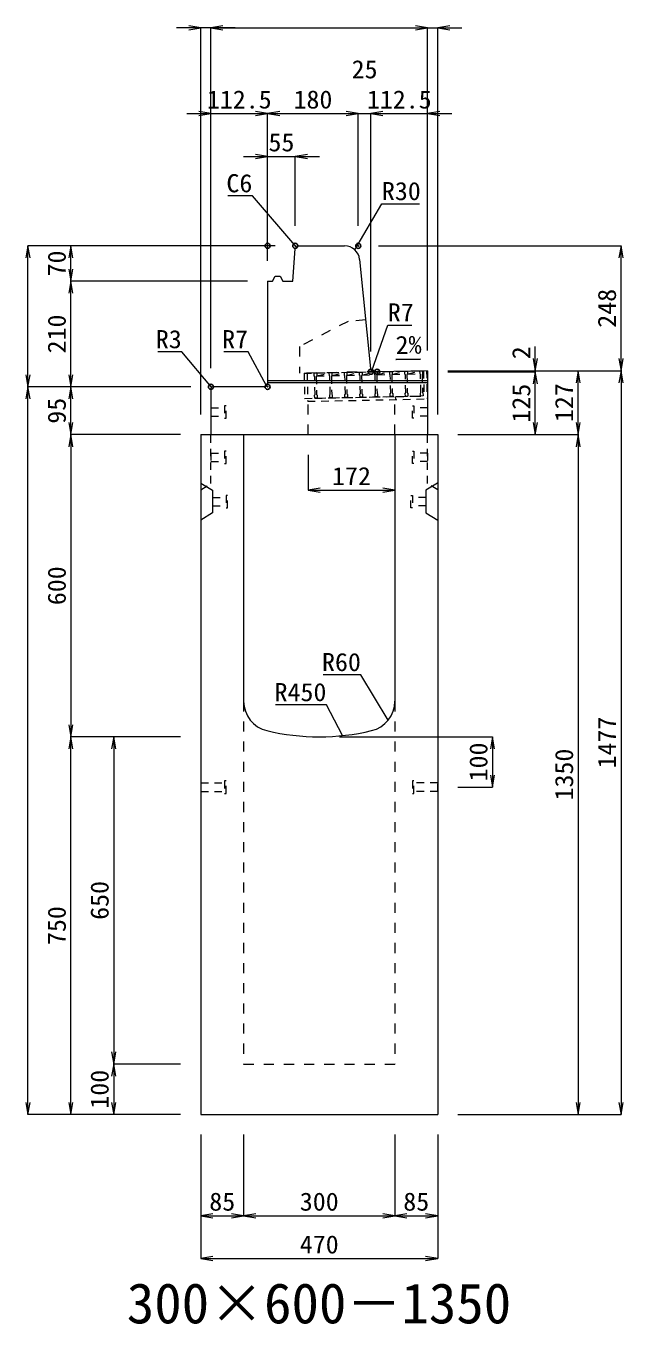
# Model space of a CAD drawing. Units: millimetres at full size; some dimension numbers follow another scale. Extents: x -18734 to 51600, y -18820 to 17820.
# Drawn here: x 12318 to 13503, y -15486 to -12908 of the extents above; entities that cross this region are included whole.
import ezdxf
from ezdxf.enums import TextEntityAlignment as Align

# ---------------------------------------------------------------- set-up
doc = ezdxf.new("R2010")
doc.units = ezdxf.units.MM
doc.header["$LTSCALE"] = 20
doc.header["$PDMODE"] = 32
doc.header["$PDSIZE"] = 10
doc.linetypes.add('USER1', pattern=[2, 1, -1])
doc.linetypes.add('USER2', pattern=[1.35, 0.75, -0.6])
for name, color, linetype, lineweight in [('インサート', 3, 'USER2', 9), ('グレーチング', 7, 'USER2', 5), ('受枠', 3, 'USER2', 9), ('寸法線', 7, 'Continuous', 13), ('引出線', 4, 'Continuous', 13), ('本体', 2, 'Continuous', 13), ('目地', 132, 'Continuous', 5)]:
    doc.layers.add(name, color=color, linetype=linetype, lineweight=lineweight)
doc.layers.add('作業エリア', color=11, linetype='Continuous')
doc.layers.add('文字', color=7, linetype='Continuous')
doc.styles.add('ＭＳ 明朝', font='')
doc.styles.get('ＭＳ 明朝').set_extended_font_data('MS Mincho')

# ---------------------------------------------------------------- blocks, each defined once
blk = doc.blocks.new('open_arrow')
at = {"color": 0, "linetype": 'Continuous', "lineweight": -2}
blk.add_lwpolyline([(7.5, 1.25), (0, 0), (7.5, -1.25)], dxfattribs=at)

msp = doc.modelspace()

# ---------------------------------------------------------------- linework, layer by layer
at = {"layer": 'インサート'}
for p, q in [((12715, -13662.5), (12712, -13662.5)), ((12712, -13662.5), (12712, -13687.5)), ((12715, -13687.5), (12715, -13662.5)), ((13085, -13662.5), (13088, -13662.5)), ((13085, -13687.5), (13085, -13662.5)), ((13088, -13662.5), (13088, -13687.5)), ((12685, -13666.5), (12712, -13666.5)), ((12685, -13666.5), (12685, -13683.5)), ((12685, -13683.5), (12712, -13683.5)), ((12712, -13687.5), (12715, -13687.5)), ((13088, -13687.5), (13085, -13687.5)), ((13115, -13666.5), (13088, -13666.5)), ((13115, -13683.5), (13088, -13683.5)), ((13115, -13666.5), (13115, -13683.5)), ((12685, -13756.5), (12712, -13756.5)), ((12685, -13756.5), (12685, -13773.5)), ((12715, -13752.5), (12712, -13752.5)), ((12712, -13752.5), (12712, -13777.5)), ((12715, -13777.5), (12715, -13752.5)), ((13085, -13752.5), (13088, -13752.5)), ((13085, -13777.5), (13085, -13752.5)), ((13088, -13752.5), (13088, -13777.5)), ((13115, -13756.5), (13088, -13756.5)), ((13115, -13756.5), (13115, -13773.5)), ((12685, -13773.5), (12712, -13773.5)), ((12712, -13777.5), (12715, -13777.5)), ((13088, -13777.5), (13085, -13777.5)), ((13115, -13773.5), (13088, -13773.5)), ((12718.2, -13840.5), (12715.2, -13840.5)), ((12715.2, -13840.5), (12715.2, -13865.5)), ((12718.2, -13865.5), (12718.2, -13840.5)), ((13081.8, -13840.5), (13084.8, -13840.5)), ((13081.8, -13865.5), (13081.8, -13840.5)), ((13084.8, -13840.5), (13084.8, -13865.5)), ((12688.2, -13844.5), (12715.2, -13844.5)), ((12688.2, -13844.5), (12688.2, -13861.5)), ((12688.2, -13861.5), (12715.2, -13861.5)), ((12715.2, -13865.5), (12718.2, -13865.5)), ((13084.8, -13865.5), (13081.8, -13865.5)), ((13111.8, -13844.5), (13084.8, -13844.5)), ((13111.8, -13861.5), (13084.8, -13861.5)), ((13111.8, -13844.5), (13111.8, -13861.5)), ((12715, -14407.5), (12712, -14407.5)), ((12712, -14407.5), (12712, -14432.5)), ((12715, -14432.5), (12715, -14407.5)), ((13088, -14407.5), (13085, -14407.5)), ((13085, -14407.5), (13085, -14432.5)), ((13088, -14432.5), (13088, -14407.5)), ((12665, -14411.5), (12712, -14411.5)), ((12665, -14411.5), (12665, -14428.5)), ((12665, -14428.5), (12712, -14428.5)), ((12712, -14432.5), (12715, -14432.5)), ((13085, -14432.5), (13088, -14432.5)), ((13135, -14411.5), (13088, -14411.5)), ((13135, -14428.5), (13088, -14428.5)), ((13135, -14428.5), (13135, -14411.5))]:
    msp.add_line(p, q, dxfattribs=at)
at = {"layer": 'グレーチング'}
for p, q in [((12889.92, -13597.5), (13104.88, -13593.2)), ((12895.04, -13603.4), (12919.92, -13596.9)), ((12895.04, -13603.4), (12920.04, -13602.9)), ((12925.04, -13602.8), (12949.91, -13596.3)), ((12925.04, -13602.8), (12950.03, -13602.3)), ((12955.03, -13602.2), (12979.91, -13595.7)), ((12955.03, -13602.2), (12980.03, -13601.7)), ((12985.03, -13601.6), (13009.9, -13595.1)), ((12985.03, -13601.6), (13010.02, -13601.1)), ((13015.02, -13601), (13039.89, -13594.5)), ((13015.02, -13601), (13040.01, -13600.5)), ((13045.01, -13600.4), (13069.89, -13593.9)), ((13045.01, -13600.4), (13070.01, -13599.9)), ((13075.01, -13599.8), (13099.88, -13593.3)), ((13075.01, -13599.8), (13100, -13599.3)), ((12890.92, -13647.49), (13105.88, -13643.19))]:
    msp.add_line(p, q, dxfattribs=at)
for points in [[(12889.92, -13597.5), (12894.92, -13597.4), (12895.04, -13603.4), (12894.06, -13604.42), (12894.78, -13640.41), (12895.8, -13641.39), (12895.92, -13647.39), (12890.92, -13647.49), (12890.8, -13641.49), (12891.78, -13640.47), (12891.06, -13604.48), (12890.04, -13603.5)], [(12919.92, -13596.9), (12924.92, -13596.8), (12925.04, -13602.8), (12924.06, -13603.82), (12924.78, -13639.81), (12925.8, -13640.79), (12925.92, -13646.79), (12920.92, -13646.89), (12920.8, -13640.89), (12921.78, -13639.87), (12921.06, -13603.88), (12920.04, -13602.9)], [(12949.91, -13596.3), (12954.91, -13596.2), (12955.03, -13602.2), (12954.05, -13603.22), (12954.77, -13639.21), (12955.79, -13640.19), (12955.91, -13646.19), (12950.91, -13646.29), (12950.79, -13640.29), (12951.77, -13639.27), (12951.05, -13603.28), (12950.03, -13602.3)], [(12979.91, -13595.7), (12984.91, -13595.6), (12985.03, -13601.6), (12984.05, -13602.62), (12984.77, -13638.61), (12985.79, -13639.59), (12985.91, -13645.59), (12980.91, -13645.69), (12980.79, -13639.69), (12981.77, -13638.67), (12981.05, -13602.68), (12980.03, -13601.7)], [(13009.9, -13595.1), (13014.9, -13595), (13015.02, -13601), (13014.04, -13602.02), (13014.76, -13638.01), (13015.78, -13638.99), (13015.9, -13644.99), (13010.9, -13645.09), (13010.78, -13639.09), (13011.76, -13638.07), (13011.04, -13602.08), (13010.02, -13601.1)], [(13039.89, -13594.5), (13044.89, -13594.4), (13045.01, -13600.4), (13044.03, -13601.42), (13044.75, -13637.41), (13045.77, -13638.39), (13045.89, -13644.39), (13040.89, -13644.49), (13040.77, -13638.49), (13041.75, -13637.47), (13041.03, -13601.48), (13040.01, -13600.5)], [(13069.89, -13593.9), (13074.89, -13593.8), (13075.01, -13599.8), (13074.03, -13600.82), (13074.75, -13636.81), (13075.77, -13637.79), (13075.89, -13643.79), (13070.89, -13643.89), (13070.77, -13637.89), (13071.75, -13636.87), (13071.03, -13600.88), (13070.01, -13599.9)], [(13099.88, -13593.3), (13104.88, -13593.2), (13105, -13599.2), (13104.02, -13600.22), (13104.74, -13636.21), (13105.76, -13637.19), (13105.88, -13643.19), (13100.88, -13643.29), (13100.76, -13637.29), (13101.74, -13636.27), (13101.02, -13600.28), (13100, -13599.3)]]:
    msp.add_lwpolyline(points, close=True, dxfattribs=at)
at = {"layer": '作業エリア'}
for p in [(12797.5, -13345), (12852.5, -13345), (12977.5, -13345), (13002.5, -13595), (13015, -13595), (12685, -13625), (12797.5, -13625)]:
    msp.add_point(p, dxfattribs=at)
at = {"layer": '受枠'}
for p, q in [((12869.93, -13597.9), (13112.88, -13593.04)), ((12869.93, -13597.9), (12870.93, -13647.89)), ((12875.93, -13597.78), (12877.05, -13653.77)), ((13106.88, -13593.16), (13107.88, -13643.15)), ((13112.88, -13593.04), (13114, -13649.03)), ((12870.93, -13647.89), (13107.88, -13643.15)), ((12877.05, -13653.77), (13114, -13649.03)), ((13050.89, -13644.29), (13051.01, -13650.29))]:
    msp.add_line(p, q, dxfattribs=at)
at = {"layer": '寸法線'}
for p, q in [((12733, -12912.31), (12617, -12912.31)), ((12665, -13680), (12665, -12912.31)), ((12685, -12912.31), (13115, -12912.31)), ((12685, -13588), (12685, -12912.31)), ((12685, -13588), (12685, -12912.31)), ((13067, -12912.31), (13183, -12912.31)), ((13115, -13553), (13115, -12912.31)), ((13115, -13553), (13115, -12912.31)), ((13135, -13680), (13135, -12912.31)), ((12637, -13082.31), (12797.5, -13082.31)), ((12685, -13588), (12685, -13082.31)), ((12797.5, -13082.31), (12977.5, -13082.31)), ((12797.5, -13375), (12797.5, -13082.31)), ((12797.5, -13375), (12797.5, -13082.31)), ((12929.5, -13082.31), (13050.5, -13082.31)), ((12977.5, -13305), (12977.5, -13082.31)), ((12977.5, -13305), (12977.5, -13082.31)), ((13002.5, -13555), (13002.5, -13082.31)), ((13002.5, -13082.31), (13163, -13082.31)), ((13002.5, -13555), (13002.5, -13082.31)), ((13115, -13553), (13115, -13082.31)), ((12749.5, -13167.31), (12900.5, -13167.31)), ((12797.5, -13375), (12797.5, -13167.31)), ((12852.5, -13305), (12852.5, -13167.31)), ((12322.06, -13625), (12322.06, -13345)), ((12812.5, -13345), (12322.06, -13345)), ((12407.06, -13415), (12407.06, -13345)), ((12812.5, -13345), (12407.06, -13345)), ((13017.5, -13345), (13498.78, -13345)), ((13498.78, -13593), (13498.78, -13345)), ((12407.06, -13625), (12407.06, -13415)), ((12757.5, -13415), (12407.06, -13415)), ((12757.5, -13415), (12407.06, -13415)), ((13328.78, -13643), (13328.78, -13545)), ((13155, -13593), (13498.78, -13593)), ((13155, -13593), (13413.78, -13593)), ((13155, -13593), (13328.78, -13593)), ((13155, -13593), (13498.78, -13593)), ((13155, -13595), (13328.78, -13595)), ((13155, -13595), (13328.78, -13595)), ((13328.78, -13720), (13328.78, -13595)), ((13413.78, -13720), (13413.78, -13593)), ((13498.78, -13593), (13498.78, -15070)), ((12322.06, -15070), (12322.06, -13625)), ((12645, -13625), (12322.06, -13625)), ((12645, -13625), (12322.06, -13625)), ((12407.06, -13720), (12407.06, -13625)), ((12645, -13625), (12407.06, -13625)), ((12645, -13625), (12407.06, -13625)), ((12407.06, -13720), (12407.06, -14320)), ((12625, -13720), (12407.06, -13720)), ((12625, -13720), (12407.06, -13720)), ((13175, -13720), (13413.78, -13720)), ((13175, -13720), (13413.78, -13720)), ((13175, -13720), (13328.78, -13720)), ((13413.78, -13720), (13413.78, -15070)), ((12878, -13760), (12878, -13830.23)), ((12878, -13830.23), (13050, -13830.23)), ((12625, -14320), (12407.06, -14320)), ((12407.06, -15070), (12407.06, -14320)), ((12625, -14320), (12407.06, -14320)), ((12492.06, -14320), (12492.06, -14970)), ((12625, -14320), (12492.06, -14320)), ((12940, -14320), (13243.78, -14320)), ((13243.78, -14320), (13243.78, -14420)), ((13175, -14420), (13243.78, -14420)), ((12625, -14970), (12492.06, -14970)), ((12492.06, -14970), (12492.06, -15070)), ((12625, -14970), (12492.06, -14970)), ((12625, -15070), (12322.06, -15070)), ((12625, -15070), (12407.06, -15070)), ((12625, -15070), (12492.06, -15070)), ((13175, -15070), (13413.78, -15070)), ((13175, -15070), (13498.78, -15070)), ((12665, -15110), (12665, -15271.16)), ((12665, -15110), (12665, -15356.16)), ((12750, -15110), (12750, -15271.16)), ((12750, -15110), (12750, -15271.16)), ((13050, -15110), (13050, -15271.16)), ((13050, -15110), (13050, -15271.16)), ((13135, -15110), (13135, -15271.16)), ((13135, -15110), (13135, -15356.16)), ((12665, -15271.16), (12750, -15271.16)), ((12750, -15271.16), (13050, -15271.16)), ((13050, -15271.16), (13135, -15271.16)), ((12665, -15356.16), (13135, -15356.16))]:
    msp.add_line(p, q, dxfattribs=at)
at = {"layer": '引出線'}
for points in [[(12855.29, -13347.99), (12767.27, -13245.82), (12718.92, -13245.82)], [(12970.48, -13352.76), (13024.33, -13261.36), (13099, -13261.36)], [(13004.14, -13593.19), (13036.08, -13502.42), (13084.01, -13502.42)], [(12685.88, -13625.88), (12627.15, -13555.51), (12579.43, -13555.51)], [(12795.45, -13622.95), (12758.75, -13555.51), (12710.82, -13555.51)], [(13052.12, -13570.88), (13100.83, -13569.9), (13052.08, -13570.88)], [(13037.07, -14286.68), (12982.66, -14196.79), (12907.98, -14196.79)], [(12946.44, -14317.6), (12914.22, -14256.45), (12813.21, -14256.45)]]:
    msp.add_lwpolyline(points, dxfattribs=at)
at = {"layer": '本体'}
for p, q in [((12847.5, -13415), (12852.07, -13350.98)), ((12852.07, -13350.98), (12858.5, -13345)), ((12858.5, -13345), (12950.35, -13345)), ((12980.2, -13372.01), (13001.87, -13588.7)), ((12807.5, -13415), (12812.5, -13405)), ((12812.5, -13405), (12822.5, -13405)), ((12822.5, -13405), (12827.5, -13415)), ((12797.5, -13415), (12797.5, -13618)), ((12797.5, -13415), (12807.5, -13415)), ((12827.5, -13415), (12847.5, -13415)), ((13015, -13595), (13008.83, -13595)), ((13115, -13593), (13015, -13595)), ((13115, -13593), (13115, -13720)), ((12685, -13628), (12685, -13720)), ((12790.5, -13625), (12688, -13625)), ((12665, -13720), (12665, -15070)), ((12665, -13720), (12750, -13720)), ((12685, -13720), (13115, -13720)), ((12750, -13720), (12750, -14249.47)), ((13050, -13720), (13135, -13720)), ((13050, -13720), (13050, -14249.47)), ((13135, -13720), (13135, -15070)), ((12665, -15070), (13135, -15070))]:
    msp.add_line(p, q, dxfattribs=at)
at = {"layer": '本体', "linetype": 'USER1'}
for p, q in [((12957.5, -13495), (12860.5, -13545)), ((12992.2, -13492), (12957.5, -13495)), ((12860.5, -13545), (12860.5, -13598.09)), ((13015, -13595), (12860.5, -13598.09)), ((12878, -13720), (12878, -13647.75)), ((13050, -13720), (13050, -13644.31))]:
    msp.add_line(p, q, dxfattribs=at)
at = {"layer": '本体', "linetype": 'USER2', "lineweight": 9}
for p, q in [((12685, -13817), (12685, -13720)), ((13115, -13817), (13115, -13720)), ((12665, -13829.5), (12685, -13817)), ((13135, -13829.5), (13115, -13817))]:
    msp.add_line(p, q, dxfattribs=at)
at = {"layer": '本体', "lineweight": 9}
for p, q in [((12665, -13816), (12688.2, -13830.5)), ((13134.58, -13816.26), (13111.8, -13830.5)), ((12688.2, -13830.5), (12688.2, -13875.5)), ((13111.8, -13830.5), (13111.8, -13875.5)), ((12688.2, -13875.5), (12665, -13890)), ((13111.8, -13875.5), (13135, -13890))]:
    msp.add_line(p, q, dxfattribs=at)
at = {"layer": '本体', "linetype": 'USER1', "lineweight": 15}
for p, q in [((12750, -14249.47), (12750, -14970)), ((13050, -14249.47), (13050, -14970)), ((12750, -14970), (13050, -14970))]:
    msp.add_line(p, q, dxfattribs=at)
at = {"layer": '本体'}
for centre, radius, start, end in [((12950.35, -13375), 30, 5.71059, 90), ((13008.83, -13588), 7, 185.71059, 270), ((12688, -13628), 3, 90, 180), ((12790.5, -13618), 7, 270, 0), ((12810, -14249.47), 60, 180, 256.65764), ((12990, -14249.47), 60, 283.34236, 0), ((12900, -13870), 450, 256.65764, 283.34236)]:
    msp.add_arc(centre, radius, start, end, dxfattribs=at)
at = {"layer": '目地'}
for p, q in [((13115, -13613), (12797.5, -13613)), ((13115, -13617), (12797.5, -13617))]:
    msp.add_line(p, q, dxfattribs=at)

# ---------------------------------------------------------------- block references
at = {"layer": '寸法線', "xscale": 3.2, "yscale": 3.2}
for p, rotation in [((12665, -12912.31), 180), ((13115, -12912.31), 180), ((13115, -12912.31), 180), ((12685, -13082.31), 180), ((12797.5, -13082.31), 180), ((12977.5, -13082.31), 180), ((12977.5, -13082.31), 180), ((12797.5, -13167.31), 180), ((12322.06, -13345), 270), ((12407.06, -13345), 270), ((13498.78, -13345), 270), ((12407.06, -13415), 90), ((12407.06, -13415), 270), ((13328.78, -13593), 90), ((13498.78, -13593), 90), ((12322.06, -13625), 90), ((12407.06, -13625), 90), ((13328.78, -13595), 270), ((13328.78, -13595), 270), ((13413.78, -13593), 270), ((13498.78, -13593), 270), ((12322.06, -13625), 270), ((12407.06, -13625), 270), ((12407.06, -13720), 90), ((13328.78, -13720), 90), ((13413.78, -13720), 90), ((12407.06, -13720), 270), ((13413.78, -13720), 270), ((13050, -13830.23), 180), ((12407.06, -14320), 90), ((12407.06, -14320), 270), ((12492.06, -14320), 270), ((13243.78, -14320), 270), ((13243.78, -14420), 90), ((12492.06, -14970), 90), ((12492.06, -14970), 270), ((12322.06, -15070), 90), ((12407.06, -15070), 90), ((12492.06, -15070), 90), ((13413.78, -15070), 90), ((13498.78, -15070), 90), ((12750, -15271.16), 180), ((13050, -15271.16), 180), ((13135, -15271.16), 180), ((13135, -15356.16), 180)]:
    msp.add_blockref('open_arrow', p, dxfattribs=dict(at, rotation=rotation))
for p in [(12685, -12912.31), (12685, -12912.31), (13135, -12912.31), (12797.5, -13082.31), (13002.5, -13082.31), (13002.5, -13082.31), (13115, -13082.31), (12852.5, -13167.31), (12878, -13830.23), (12665, -15271.16), (12750, -15271.16), (13050, -15271.16), (12665, -15356.16)]:
    msp.add_blockref('open_arrow', p, dxfattribs=at)
at = {"layer": '引出線', "xscale": 0.0533, "yscale": 0.0533}
for p, rotation in [((12855.29, -13347.99), 130.7), ((12970.48, -13352.76), 59.5), ((13052.12, -13570.88), 1.1), ((13004.14, -13593.19), 70.6), ((12685.88, -13625.88), 129.8), ((12795.45, -13622.95), 118.6), ((13037.07, -14286.68), 121.2), ((12946.44, -14317.6), 117.8)]:
    msp.add_blockref('open_arrow', p, dxfattribs=dict(at, rotation=rotation))

# ---------------------------------------------------------------- texts
at = {"layer": '寸法線', "style": 'ＭＳ 明朝', "width": 1.05}
for s, p in [('25', (12990, -12994.31)), ('112.5', (12741.25, -13054.31)), ('180', (12887.5, -13054.31)), ('112.5', (13058.75, -13054.31)), ('55', (12825, -13139.31)), ('172', (12964, -13802.23)), ('85', (12707.5, -15243.16)), ('300', (12900, -15243.16)), ('85', (13092.5, -15243.16)), ('470', (12900, -15328.16))]:
    msp.add_text(s, height=36.03, dxfattribs=at).set_placement(p, align=Align.MIDDLE_CENTER)
for s, p in [('70', (12379.06, -13380)), ('248', (13470.78, -13469)), ('210', (12379.06, -13520)), ('2', (13300.78, -13557.41)), ('125', (13300.78, -13657.5)), ('127', (13385.78, -13656.5)), ('95', (12379.06, -13672.5)), ('600', (12379.06, -14020)), ('1477', (13470.78, -14331.5)), ('100', (13215.78, -14370)), ('1350', (13385.78, -14395)), ('650', (12464.06, -14645)), ('750', (12379.06, -14695)), ('100', (12464.06, -15020))]:
    msp.add_text(s, height=36.03, rotation=90, dxfattribs=at).set_placement(p, align=Align.MIDDLE_CENTER)
at = {"layer": '引出線', "style": 'ＭＳ 明朝', "width": 1.05}
for s, p in [('C6', (12767.27, -13202.62)), ('R3', (12627.15, -13512.31)), ('R7', (12758.75, -13512.31)), ('R60', (12982.66, -14153.59)), ('R450', (12914.22, -14213.25))]:
    msp.add_text(s, height=36.03, dxfattribs=at).set_placement(p, align=Align.TOP_RIGHT)
for s, p in [('R30', (13024.33, -13218.16)), ('R7', (13036.08, -13459.22))]:
    msp.add_text(s, height=36.03, dxfattribs=at).set_placement(p, align=Align.TOP_LEFT)
msp.add_text('2%', height=36.03, rotation=1.146, dxfattribs=at).set_placement((13051.15, -13523.98), align=Align.TOP_LEFT)
at = {"layer": '文字', "style": 'ＭＳ 明朝'}
msp.add_text('300×600－1350', height=80.06, dxfattribs=at).set_placement((12899.52, -15444.97), align=Align.MIDDLE_CENTER)

doc.saveas('drawing.dxf')
